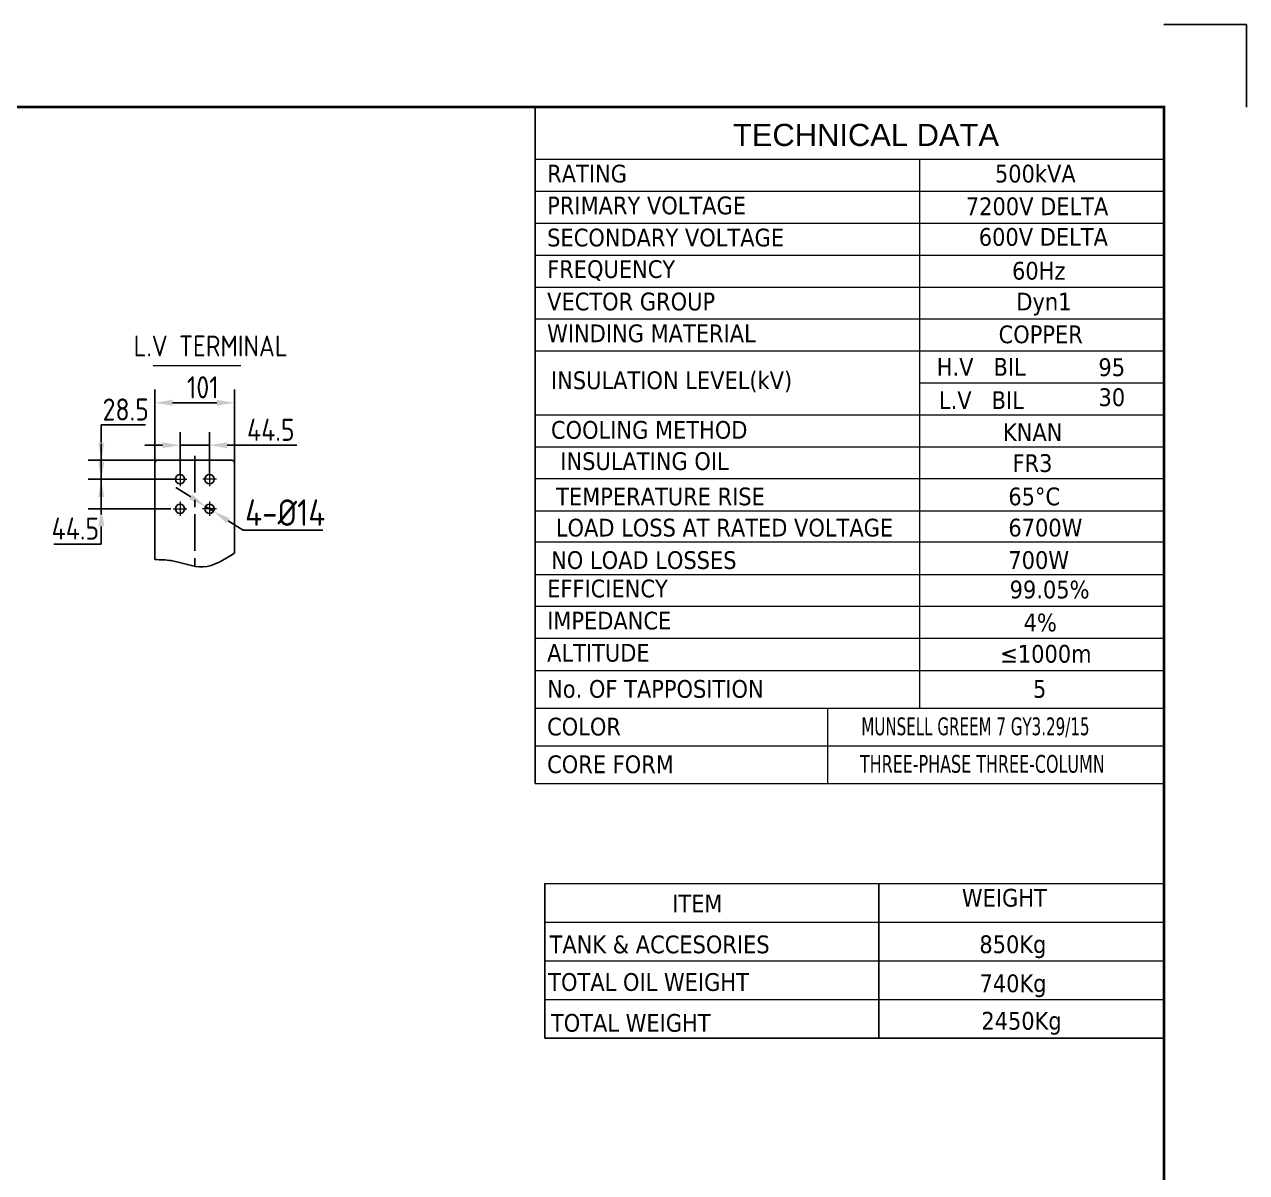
# Model space of a CAD drawing. Header units: millimetres. Extents: x 222663 to 230512, y -187965 to -182415.
# Drawn here: x 227746 to 230512, y -185013 to -182415 of the extents above; entities that cross this region are included whole.
import ezdxf
from ezdxf.enums import TextEntityAlignment as Align

# ---------------------------------------------------------------- set-up
doc = ezdxf.new("R2010")
doc.units = ezdxf.units.MM
doc.header["$LTSCALE"] = 13
doc.linetypes.add('CENTERX2', pattern=[101.6, 63.5, -12.7, 12.7, -12.7])
doc.linetypes.add('点画线', pattern=[18, 12, -2, 2, -2])
for name, color, linetype in [('1', 4, 'Continuous'), ('2', 3, 'Continuous'), ('6文字层', 3, 'Continuous')]:
    doc.layers.add(name, color=color, linetype=linetype)
doc.layers.add('paper', color=254, linetype='Continuous', plot=False)
doc.layers.add('中心线层', color=1, linetype='点画线', lineweight=18, true_color=0xff0000)
doc.layers.add('标注、文本', color=3, linetype='Continuous', lineweight=25)
doc.layers.add('铁心', color=3, linetype='Continuous', lineweight=0)
doc.styles.add('PDF Arial', font='arial.ttf')
doc.styles.get("Standard").update_dxf_attribs({"font": 'gbenor.shx', "bigfont": 'gbcbig.shx'})
doc.styles.add('Tahoma$001', font='tahoma.ttf', dxfattribs={"height": 2.159784})
doc.dimstyles.new('1-15', dxfattribs={"dimscale": 20, "dimtxt": 3.5, "dimasz": 2, "dimexe": 1.5, "dimexo": 0.5, "dimgap": 0.5, "dimtad": 1, "dimtoh": 1, "dimdec": 1, "dimdsep": 46, "dimtxsty": 'Standard', "dimcen": 2.5, "dimclrd": 3, "dimclre": 3, "dimclrt": 3, "dimadec": 0, "dimazin": 2, "dimtfac": 1, "dimtdec": 1, "dimtmove": 0, "dimatfit": 2, "dimfxl": 1, "dimarcsym": 0})

# ---------------------------------------------------------------- blocks, each defined once
blk = doc.blocks.new('*D2093')
at = {"layer": 'Defpoints', "color": 0, "lineweight": -3, "transparency": 16777216}
for p in [(228221.1, -183271.4), (228221.1, -183587.7), (228041.1, -183601.4)]:
    blk.add_point(p, dxfattribs=at)
at = {"layer": '标注、文本', "color": 3, "lineweight": -2, "transparency": 16777216}
for p, q in [((228041.1, -183591.4), (228041.1, -183241.4)), ((228221.1, -183577.7), (228221.1, -183241.4)), ((228081.1, -183271.4), (228181.1, -183271.4))]:
    blk.add_line(p, q, dxfattribs=at)
at = {"layer": '标注、文本', "color": 3, "lineweight": -3, "transparency": 16777216}
for points in [[(228081.1, -183264.7), (228081.1, -183278), (228041.1, -183271.4)], [(228181.1, -183264.7), (228181.1, -183278), (228221.1, -183271.4)]]:
    blk.add_solid(points, dxfattribs=at)
at = {"layer": '标注、文本', "color": 3, "transparency": 16777216, "insert": (228149.3, -183236.4), "char_height": 50, "attachment_point": 5}
blk.add_mtext('101', dxfattribs=at)
blk = doc.blocks.new('*D2094')
at = {"layer": 'Defpoints', "color": 0, "lineweight": -3, "transparency": 16777216}
for p in [(227919.7, -183401.7), (228131.2, -183401.7), (228097.8, -183444.5)]:
    blk.add_point(p, dxfattribs=at)
at = {"layer": '标注、文本', "color": 3, "lineweight": -2, "transparency": 16777216}
for p, q in [((227919.7, -183361.7), (227919.7, -183321.7)), ((227919.7, -183321.7), (228020, -183321.7)), ((228121.2, -183401.7), (227889.7, -183401.7)), ((227919.7, -183444.5), (227919.7, -183401.7)), ((228087.8, -183444.5), (227889.7, -183444.5)), ((227919.7, -183484.5), (227919.7, -183524.5))]:
    blk.add_line(p, q, dxfattribs=at)
at = {"layer": '标注、文本', "color": 3, "lineweight": -3, "transparency": 16777216}
for points in [[(227913, -183361.7), (227926.4, -183361.7), (227919.7, -183401.7)], [(227913, -183484.5), (227926.4, -183484.5), (227919.7, -183444.5)]]:
    blk.add_solid(points, dxfattribs=at)
at = {"layer": '标注、文本', "color": 3, "transparency": 16777216, "insert": (227974.9, -183286.7), "char_height": 50, "attachment_point": 5}
blk.add_mtext('28.5', dxfattribs=at)
blk = doc.blocks.new('*D2095')
at = {"layer": 'Defpoints', "color": 0, "lineweight": -3, "transparency": 16777216}
for p in [(228164.6, -183367.6), (228097.8, -183444.5), (228164.6, -183444.5)]:
    blk.add_point(p, dxfattribs=at)
at = {"layer": '标注、文本', "color": 3, "lineweight": -2, "transparency": 16777216}
for p, q in [((228097.8, -183434.5), (228097.8, -183337.6)), ((228164.6, -183434.5), (228164.6, -183337.6)), ((228057.8, -183367.6), (228017.8, -183367.6)), ((228097.8, -183367.6), (228164.6, -183367.6)), ((228204.6, -183367.6), (228362.1, -183367.6))]:
    blk.add_line(p, q, dxfattribs=at)
at = {"layer": '标注、文本', "color": 3, "lineweight": -3, "transparency": 16777216}
for points in [[(228057.8, -183360.9), (228057.8, -183374.2), (228097.8, -183367.6)], [(228204.6, -183360.9), (228204.6, -183374.2), (228164.6, -183367.6)]]:
    blk.add_solid(points, dxfattribs=at)
at = {"layer": '标注、文本', "color": 3, "transparency": 16777216, "insert": (228303.3, -183332.6), "char_height": 50, "attachment_point": 5}
blk.add_mtext('44.5', dxfattribs=at)
blk = doc.blocks.new('*D2096')
at = {"layer": 'Defpoints', "color": 0, "lineweight": -3, "transparency": 16777216}
for p in [(228097.8, -183444.5), (227919.7, -183511.2), (228087.3, -183511.2)]:
    blk.add_point(p, dxfattribs=at)
at = {"layer": '标注、文本', "color": 3, "lineweight": -2, "transparency": 16777216}
for p, q in [((227919.7, -183404.5), (227919.7, -183364.5)), ((228087.8, -183444.5), (227889.7, -183444.5)), ((227919.7, -183444.5), (227919.7, -183511.2)), ((228077.3, -183511.2), (227889.7, -183511.2)), ((227919.7, -183551.2), (227919.7, -183591.2)), ((227919.7, -183591.2), (227812.1, -183591.2))]:
    blk.add_line(p, q, dxfattribs=at)
at = {"layer": '标注、文本', "color": 3, "lineweight": -3, "transparency": 16777216}
for points in [[(227913, -183404.5), (227926.4, -183404.5), (227919.7, -183444.5)], [(227913, -183551.2), (227926.4, -183551.2), (227919.7, -183511.2)]]:
    blk.add_solid(points, dxfattribs=at)
at = {"layer": '标注、文本', "color": 3, "transparency": 16777216, "insert": (227860.9, -183556.2), "char_height": 50, "attachment_point": 5}
blk.add_mtext('44.5 ', dxfattribs=at)
blk = doc.blocks.new('*D2097')
at = {"layer": 'Defpoints', "color": 0, "lineweight": -3, "transparency": 16777216}
for p in [(228155.6, -183505.8), (228173.3, -183517)]:
    blk.add_point(p, dxfattribs=at)
at = {"layer": '标注、文本', "color": 3, "lineweight": -2, "transparency": 16777216}
for p, q in [((228121.9, -183484.3), (228088.1, -183462.9)), ((228155.6, -183505.8), (228173.3, -183517)), ((228207.1, -183538.5), (228240.9, -183560)), ((228240.9, -183560), (228420.9, -183560))]:
    blk.add_line(p, q, dxfattribs=at)
at = {"layer": '标注、文本', "color": 3, "lineweight": -3, "transparency": 16777216}
for points in [[(228125.4, -183478.7), (228118.3, -183490), (228155.6, -183505.8)], [(228210.7, -183532.9), (228203.5, -183544.1), (228173.3, -183517)]]:
    blk.add_solid(points, dxfattribs=at)
at = {"layer": '标注、文本', "color": 3, "transparency": 16777216, "insert": (228335.9, -183520), "char_height": 60, "attachment_point": 5}
blk.add_mtext('4-%%C14', dxfattribs=at)

msp = doc.modelspace()

# ---------------------------------------------------------------- linework, layer by layer
at = {"layer": '1'}
for p, q in [((228047.13, -183401.7), (228215.13, -183401.7)), ((228041.12, -183626.37), (228041.13, -183407.7)), ((228221.13, -183407.7), (228221.11, -183611.57))]:
    msp.add_line(p, q, dxfattribs=at)
at = {"layer": '1', "color": 1, "linetype": 'CENTERX2', "lineweight": -3, "ltscale": 0.1}
msp.add_line((228131.19, -183391.74), (228131.14, -183641.36), dxfattribs=at)
at = {"layer": '1', "const_width": 6.54}
msp.add_lwpolyline([(223148.64, -187759.93), (230324.64, -187759.93), (230324.64, -182602.18), (223148.64, -182602.18), (223148.64, -187759.93)], dxfattribs=at)
at = {"layer": '1'}
for centre in [(228097.81, -183444.45), (228164.55, -183444.46), (228097.81, -183511.4), (228097.81, -183511.4), (228164.49, -183511.41), (228164.51, -183511.41)]:
    msp.add_circle(centre, 10.5, dxfattribs=at)
for centre, start, end in [((228047.13, -183407.7), 90, 180), ((228215.13, -183407.7), 0, 90)]:
    msp.add_arc(centre, 6, start, end, dxfattribs=at)
at = {"layer": '2', "ltscale": 10}
msp.add_line((230324.64, -184359.35), (230324.64, -184709.3), dxfattribs=at)
at = {"layer": '6文字层'}
for points in [[(228901.72, -182602.18), (230324.64, -182602.18)], [(228901.72, -182602.18), (228901.72, -184132.97)], [(230324.64, -182602.18), (230324.64, -183445.03)]]:
    msp.add_lwpolyline(points, dxfattribs=at)
at = {"layer": 'paper'}
for q in [(230324.64, -182415.31), (230511.52, -182602.18), (230511.52, -182602.18), (230511.52, -182602.18)]:
    msp.add_line((230511.52, -182415.31), q, dxfattribs=at)
at = {"layer": '中心线层'}
for p, q in [((228097.81, -183428.33), (228097.81, -183460.17)), ((228164.56, -183428.34), (228164.55, -183460.18)), ((228082.31, -183444.45), (228113.31, -183444.45)), ((228180.05, -183444.47), (228149.05, -183444.46)), ((228082.31, -183511.2), (228113.31, -183511.2)), ((228097.81, -183495.08), (228097.81, -183526.92)), ((228180.03, -183511.22), (228149.03, -183511.21)), ((228164.53, -183495.09), (228164.52, -183526.93))]:
    msp.add_line(p, q, dxfattribs=at)
at = {"layer": '标注、文本'}
msp.add_open_spline([(228041.11, -183626.37), (228053.36, -183626.54), (228090.16, -183627.07), (228152.7, -183655.72), (228197.96, -183626.51), (228221.11, -183611.57)], degree=3, knots=[0, 0, 0, 0, 73.6094398, 221.2812779, 375.9462142, 375.9462142, 375.9462142, 375.9462142], dxfattribs=at)
at = {"layer": '铁心'}
for p, q in [((228235.13, -183187.81), (228037.21, -183187.81)), ((228923.08, -184359.35), (228923.08, -184493.71)), ((228923.08, -184493.71), (228923.08, -184359.35)), ((228923.08, -184359.35), (230324.64, -184359.35)), ((228923.08, -184446.83), (230324.64, -184446.83)), ((228923.08, -184534.32), (230324.64, -184534.32)), ((228923.08, -184621.81), (230324.64, -184621.81)), ((228923.08, -184709.3), (230324.64, -184709.3))]:
    msp.add_line(p, q, dxfattribs=at)
at = {"layer": '铁心', "color": 3, "true_color": 0x00ff00}
for p, q in [((229679.19, -184359.35), (229679.19, -184493.71)), ((229679.19, -184493.71), (229679.19, -184359.35)), ((228923.08, -184617.74), (228923.08, -184493.71)), ((228923.08, -184493.71), (228923.08, -184617.74)), ((229679.19, -184617.74), (229679.19, -184493.71)), ((229679.19, -184493.71), (229679.19, -184617.74)), ((228923.08, -184709.3), (228923.08, -184617.74)), ((228923.08, -184617.74), (228923.08, -184709.3)), ((229679.19, -184709.3), (229679.19, -184617.74)), ((229679.19, -184617.74), (229679.19, -184709.3))]:
    msp.add_line(p, q, dxfattribs=at)
at = {"layer": '铁心'}
for points in [[(228901.72, -182720.14), (230324.64, -182720.14)], [(229771.17, -182720.14), (229771.17, -183962.38)], [(228901.72, -182792.83), (230324.64, -182792.83)], [(228901.72, -182864.84), (230324.64, -182864.84)], [(228901.72, -182937.54), (230324.64, -182937.54)], [(228901.72, -183009.55), (230324.64, -183009.55)], [(228901.72, -183081.55), (230324.64, -183081.55)], [(228901.72, -183154.25), (230324.64, -183154.25)], [(229771.17, -183226.26), (230324.64, -183226.26)], [(228901.72, -183298.95), (230324.64, -183298.95)], [(228901.72, -183370.96), (230324.64, -183370.96)], [(228901.72, -183442.97), (230324.64, -183442.97)], [(228901.72, -183515.67), (230324.64, -183515.67)], [(228901.72, -183586.3), (230324.64, -183586.3)], [(228901.72, -183659.68), (230324.64, -183659.68)], [(228901.72, -183731.69), (230324.64, -183731.69)], [(228901.72, -183731.69), (230324.64, -183731.69)], [(228901.72, -183804.39), (230324.64, -183804.39)], [(228901.72, -183877.08), (230324.64, -183877.08)], [(228901.72, -183877.08), (230324.64, -183877.08)], [(230324.64, -183877.08), (230324.64, -184132.97)], [(228901.72, -183962.38), (230324.64, -183962.38)], [(229562.93, -183962.38), (229562.93, -184132.97)], [(228901.72, -184047.67), (230324.64, -184047.67)], [(228901.72, -184047.67), (230324.64, -184047.67)], [(228901.72, -184132.97), (230324.64, -184132.97)], [(228901.72, -184132.97), (230324.64, -184132.97)], [(230324.64, -184709.3), (228923.08, -184709.3), (228923.08, -184709.3)]]:
    msp.add_lwpolyline(points, dxfattribs=at)

# ---------------------------------------------------------------- texts
for s, height, style, p in [('TECHNICAL DATA', 50.0699, 'PDF Arial', (229349.06, -182690.34)), ('RATING', 40.19, 'Tahoma$001', (228928.64, -182772.94)), ('500kVA', 40.19, 'Tahoma$001', (229942.04, -182772.94)), ('PRIMARY VOLTAGE', 40.1901, 'Tahoma$001', (228928.64, -182844.95)), ('7200V DELTA', 40.1901, 'Tahoma$001', (229876.18, -182846.93)), ('600V DELTA', 40.19, 'Tahoma$001', (229905.46, -182916.22)), ('SECONDARY VOLTAGE', 40.1901, 'Tahoma$001', (228928.64, -182917.65)), ('FREQUENCY', 40.19, 'Tahoma$001', (228928.64, -182988.97)), ('60Hz', 40.19, 'Tahoma$001', (229980.73, -182992.67)), ('VECTOR GROUP', 40.1901, 'Tahoma$001', (228928.64, -183062.35)), ('Dyn1', 40.19, 'Tahoma$001', (229990.57, -183062.63)), ('WINDING MATERIAL', 40.1901, 'Tahoma$001', (228928.64, -183134.36)), ('COPPER', 40.19, 'Tahoma$001', (229950.39, -183136.68)), ('95', 40.19, 'Tahoma$001', (230176.3, -183211.01)), ('INSULATION LEVEL(kV)', 40.1901, 'Tahoma$001', (228937.28, -183240.61)), ('30', 40.19, 'Tahoma$001', (230176.39, -183278.93)), ('COOLING METHOD', 40.1901, 'Tahoma$001', (228937.28, -183352.92)), ('KNAN', 40.19, 'Tahoma$001', (229960.37, -183358.12)), ('EFFICIENCY', 40.19, 'Tahoma$001', (228928.64, -183711.8)), ('99.05%%%', 40.19, 'Tahoma$001', (229975.35, -183714.13)), ('IMPEDANCE', 40.19, 'Tahoma$001', (228928.64, -183784.5)), ('4%%%', 40.19, 'Tahoma$001', (230006.9, -183788.68)), ('ALTITUDE', 40.19, 'Tahoma$001', (228928.64, -183857.19)), ('≤1000m', 40.19, 'Tahoma$001', (229954.15, -183859.52)), ('No. OF TAPPOSITION', 40.1901, 'Tahoma$001', (228928.58, -183939.04)), ('5', 40.19, 'Tahoma$001', (230028.13, -183939.04)), ('COLOR', 40.19, 'Tahoma$001', (228928.58, -184024.34))]:
    msp.add_text(s, height=height, dxfattribs=dict(at, style=style)).set_placement(p)
msp.add_text('L.V TERMINAL', height=47.2491, dxfattribs=at).set_placement((227992.83, -183166.52))
at = {"layer": '铁心', "style": 'Tahoma$001'}
for s, height, p in [('H.V   BIL', 40.19, (229911.05, -183190.15)), ('L.V   BIL', 40.19, (229911.36, -183265.45)), ('INSULATING OIL', 40.1901, (229148.97, -183403.45)), ('FR3', 40.19, (230026.97, -183407.94)), ('TEMPERATURE RISE ', 40.1901, (229192.66, -183483.39)), ('LOAD LOSS AT RATED VOLTAGE', 40.1901, (229330.04, -183554.03)), ('NO LOAD LOSSES', 40.1901, (229147.49, -183627.41))]:
    msp.add_text(s, height=height, dxfattribs=at).set_placement(p, align=Align.MIDDLE)
for s, p in [('65%%DC', (229972.4, -183483.33)), ('6700W', (229972.4, -183553.96)), ('700W', (229972.4, -183627.34))]:
    msp.add_text(s, height=40.19, dxfattribs=at).set_placement(p, align=Align.MIDDLE_LEFT)
at = {"layer": '铁心', "color": 3, "true_color": 0x00ff00, "style": 'Tahoma$001', "width": 0.72}
msp.add_text('MUNSELL GREEM 7 GY3.29/15', height=40.1901, dxfattribs=at).set_placement((229639.63, -184023.73))
at = {"layer": '铁心', "color": 3, "true_color": 0x00ff00, "style": 'Tahoma$001'}
for s, height, p in [('CORE FORM', 40.19, (228928.58, -184109.63)), ('ITEM', 40.19, (229211.61, -184424.53)), ('TANK & ACCESORIES', 40.1901, (228934.13, -184517.16)), ('850Kg', 40.19, (229906.84, -184516.95)), ('TOTAL OIL WEIGHT', 40.1901, (228931.05, -184602.31)), ('740Kg', 40.19, (229907.09, -184605.24)), ('TOTAL WEIGHT', 40.1901, (228937.2, -184694.77)), ('2450Kg', 40.19, (229911.23, -184690.05))]:
    msp.add_text(s, height=height, dxfattribs=at).set_placement(p)
at = {"layer": '铁心', "style": 'Tahoma$001', "width": 0.76}
msp.add_text('THREE-PHASE THREE-COLUMN', height=40.1901, dxfattribs=at).set_placement((229636.55, -184108.68))
at = {"layer": '铁心', "color": 3, "true_color": 0x00ff00, "insert": (229867.28, -184371.43), "char_height": 40.19, "width": 467.3314, "attachment_point": 1, "style": 'Tahoma$001'}
msp.add_mtext('WEIGHT', dxfattribs=at)

# ---------------------------------------------------------------- dimensions: what is measured, and where the dimension line sits
at = {"layer": '标注、文本'}
for base, p1, p2, text, picture, middle in [((228221.13, -183271.38), (228041.13, -183601.36), (228221.13, -183587.7), '101', '*D2093', (228149.31, -183271.38)), ((228164.55, -183367.56), (228097.81, -183444.45), (228164.55, -183444.46), '44.5', '*D2095', (228303.33, -183367.56))]:
    dim = msp.add_linear_dim(base=base, p1=p1, p2=p2, text=text, dimstyle='1-15', override={"dimtxt": 2.5}, dxfattribs=at)
    dim.commit()
    dim.dimension.update_dxf_attribs({"geometry": picture, "text_midpoint": middle, "dimtype": 160})
for base, p2, angle, text, picture, middle in [((227919.71, -183401.7), (228131.19, -183401.7), 90, '28.5', '*D2094', (227974.85, -183321.7)), ((227919.71, -183511.2), (228087.32, -183511.2), 270, '44.5 ', '*D2096', (227860.93, -183591.2))]:
    dim = msp.add_linear_dim(base=base, p1=(228097.81, -183444.45), p2=p2, angle=angle, text=text, dimstyle='1-15', override={"dimtxt": 2.5}, dxfattribs=at)
    dim.commit()
    dim.dimension.update_dxf_attribs({"geometry": picture, "text_midpoint": middle, "dimtype": 160})
dim = msp.add_diameter_dim_2p(p1=(228155.63, -183505.78), p2=(228173.35, -183517.04), text='4-%%C14', dimstyle='1-15', override={"dimtxt": 3, "dimcen": 2}, dxfattribs=at)
dim.commit()
dim.dimension.update_dxf_attribs({"geometry": '*D2097', "text_midpoint": (228335.87, -183519.95)})

doc.saveas('drawing.dxf')
